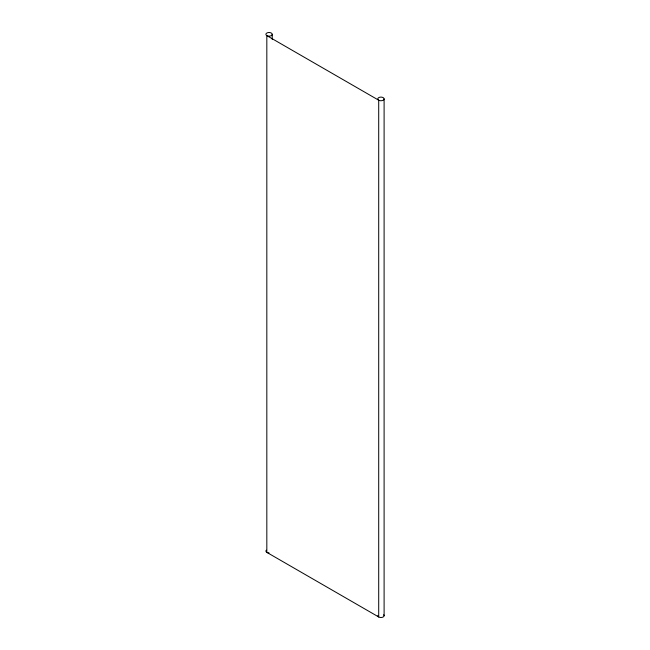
<?xml version="1.0" encoding="UTF-8"?>
<svg xmlns="http://www.w3.org/2000/svg" width="650" height="650" viewBox="0 0 650 650"><rect width="100%" height="100%" fill="white"/><g stroke="black" fill="none" stroke-linecap="round" stroke-linejoin="round"><path stroke-width="0.97" d="M384.101 98.922A3.161 1.828 0 0 1 379.356 100.506A3.161 1.828 0 0 1 379.356 97.337A3.161 1.828 0 0 1 384.101 98.922L384.101 615.672M272.228 34.328A3.161 1.828 0 0 1 267.475 35.913A3.161 1.828 0 0 1 267.475 32.744A3.161 1.828 0 0 1 272.228 34.328L272.228 39.406M269.059 552.906A3.161 1.828 0 0 1 266.321 550.168M383.679 614.762A3.161 1.828 0 0 1 382.525 617.256A3.161 1.828 0 0 1 378.202 616.59M377.886 616.143A3.161 1.828 0 0 1 377.772 615.672M378.706 100.214L266.825 35.62L266.825 552.37L378.706 616.964L378.706 100.214"/></g></svg>
